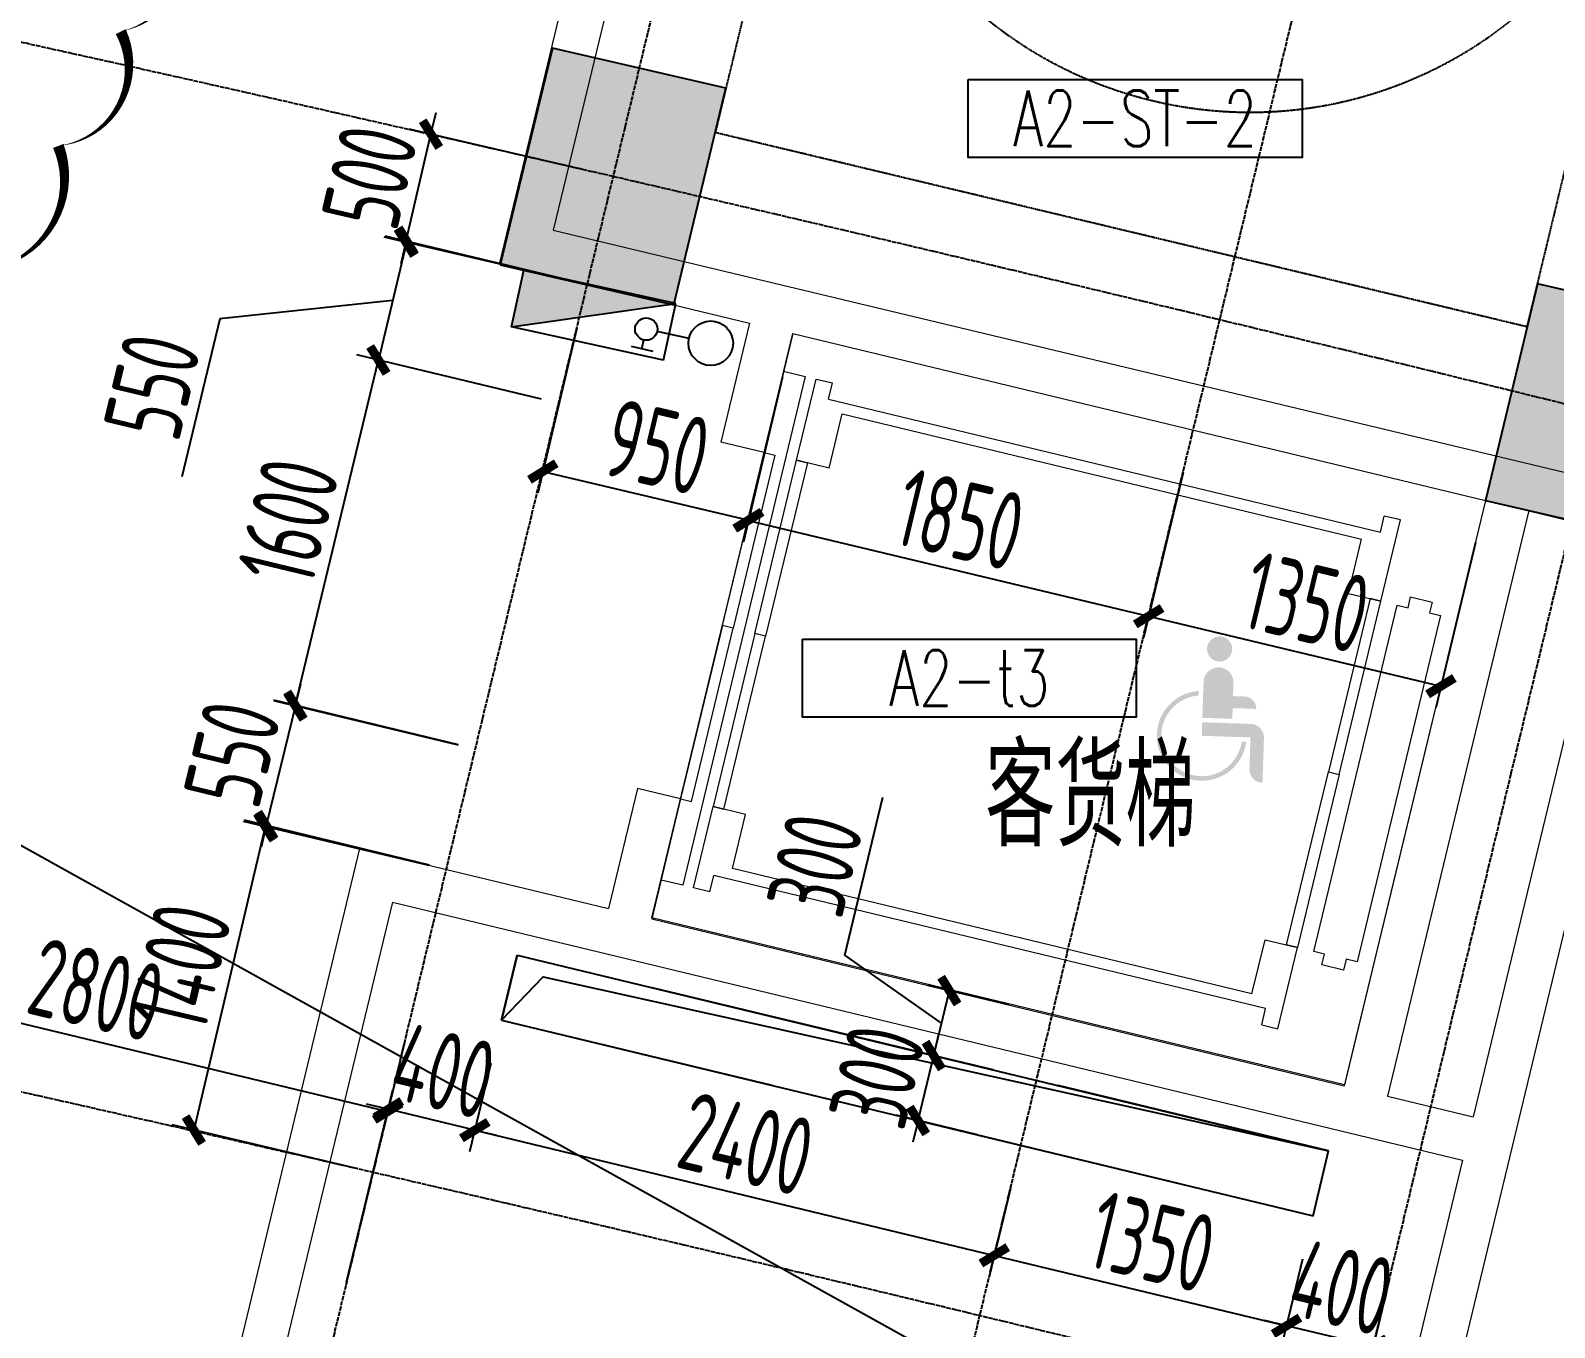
# Model space of a CAD drawing. Header units: millimetres. Extents: x 11515858 to 24947533, y -12764720 to -6305528.
# Drawn here: x 11845723 to 11852568, y -6398598 to -6392773 of the extents above; entities that cross this region are included whole.
import ezdxf
from ezdxf.enums import TextEntityAlignment as Align

# ---------------------------------------------------------------- set-up
doc = ezdxf.new("R2010")
doc.units = ezdxf.units.MM
doc.header["$LTSCALE"] = 10
for name, pattern in [('A2-RG-AXIS$0$CENTER', [2, 1.25, -0.25, 0.25, -0.25]), ('A2-RG-AXIS$0$DOTE', [2.42, 2, -0.2, 0.02, -0.2]), ('A2-RI-F3$0$HIDDEN', [0.375, 0.25, -0.125]), ('A2-RV-F3$0$HIDDEN', [0.375, 0.25, -0.125])]:
    doc.linetypes.add(name, pattern=pattern)
for name, color, linetype in [('A2-RB-F3$0$$34$A-DIMS-100', 1, 'Continuous'), ('A2-RB-F3$0$A-DIMS-100', 1, 'Continuous'), ('A2-RG-AXIS$0$A-GRID', 1, 'A2-RG-AXIS$0$CENTER'), ('A2-RI-F3$0$$1$A-SYMB-NUMB-T', 4, 'Continuous'), ('A2-RI-F3$0$$3$A-SYMB', 4, 'Continuous'), ('A2-RI-F3$0$0P-FE-FH-P', 41, 'A2-RI-F3$0$YJdef_FE-FH_LINE_F'), ('A2-RI-F3$0$0P-FE-FH-V', 141, 'Continuous'), ('A2-RI-F3$0$0P-FE-HY', 141, 'Continuous'), ('A2-RI-F3$0$A-HOLE', 2, 'Continuous'), ('A2-RI-F3$0$A-SYMB-AREA', 4, 'Continuous'), ('A2-RI-F3$0$A-SYMB-NAME', 4, 'Continuous'), ('A2-RI-F3$0$A-SYMB-VOID', 35, 'Continuous'), ('A2-RS-F3$0$A-HATH-GRAY', 8, 'Continuous'), ('A2-RS-F3$0$A-WALL-CONC', 6, 'Continuous'), ('A2-RV-F3$0$A-HATH', 9, 'Continuous'), ('A2-RV-F3$0$A-SYMB', 4, 'Continuous')]:
    doc.layers.add(name, color=color, linetype=linetype)
for name, color, linetype, lineweight in [('A2-RI-F3$0$A-WALL', 7, 'Continuous', 5), ('A2-RI-F3$0$A-Z410-G-Vhcl', 5, 'Continuous', 0), ('A2-RV-F3$0$$0$an-stairs', 3, 'Continuous', 9)]:
    doc.layers.add(name, color=color, linetype=linetype, lineweight=lineweight)
doc.styles.add('A2-RB-F3$0$$0$XD2008', font='hzs.shx', dxfattribs={"width": 0.7, "bigfont": 'hztxt.shx'})
doc.styles.add('A2-RB-F3$0$XD2008', font='hzs.shx', dxfattribs={"width": 0.7, "bigfont": 'hztxt.shx'})
doc.styles.add('A2-RI-F3$0$$1$ECADI-TXT', font='simplex.shx', dxfattribs={"bigfont": 'hztxt.shx'})
doc.styles.add('A2-RI-F3$0$ECADI', font='hzs.shx', dxfattribs={"width": 0.7, "bigfont": 'hztxt.shx'})
doc.styles.add('A2-RI-F3$0$hz1', font='hzs.shx', dxfattribs={"width": 0.75, "bigfont": 'hztxt.shx'})
doc.linetypes.add('A2-RI-F3$0$YJdef_FE-FH_LINE_F', pattern='A,4,-0.2,["F",A2-RI-F3$0$hz1,S=0.2,R=0,X=-0.1,Y=-0.1],-0.1', length=4.3)
doc.dimstyles.new('A2-RB-F3$0$$0$XD100$0', dxfattribs={"dimscale": 100, "dimtxt": 3.5, "dimasz": 1, "dimexe": 1, "dimexo": 2, "dimgap": 0.5, "dimtad": 1, "dimdec": 0, "dimdsep": 46, "dimtxsty": 'A2-RB-F3$0$$0$XD2008', "dimblk1": 'A2-RB-F3$0$$20$_ArchTick', "dimblk2": 'A2-RB-F3$0$$20$_ArchTick', "dimsah": 1, "dimcen": 2.5, "dimclrt": 4, "dimaunit": 1, "dimadec": 0, "dimazin": 0, "dimtfac": 1, "dimtdec": 0, "dimtix": 1, "dimtmove": 2, "dimatfit": 3, "dimfxl": 0, "dimtolj": 1, "dimtzin": 0, "dimarcsym": 0})
doc.dimstyles.new('A2-RB-F3$0$XD100$0', dxfattribs={"dimscale": 100, "dimtxt": 3.5, "dimasz": 1, "dimexe": 1, "dimexo": 2, "dimgap": 0.5, "dimtad": 1, "dimdec": 0, "dimdsep": 46, "dimtxsty": 'A2-RB-F3$0$XD2008', "dimblk1": 'A2-RB-F3$0$_ArchTick', "dimblk2": 'A2-RB-F3$0$_ArchTick', "dimsah": 1, "dimcen": 2.5, "dimclrt": 4, "dimaunit": 1, "dimadec": 0, "dimazin": 0, "dimtfac": 1, "dimtdec": 0, "dimtix": 1, "dimtmove": 1, "dimatfit": 3, "dimfxl": 0, "dimtolj": 1, "dimtzin": 0, "dimarcsym": 0})

# ---------------------------------------------------------------- blocks, each defined once
blk = doc.blocks.new('A2-RG-AXIS')
at = {"layer": 'A2-RG-AXIS$0$A-GRID', "linetype": 'A2-RG-AXIS$0$DOTE'}
for p, q in [((11852463.3, -6376318.4), (11846488, -6401109.5)), ((11845769.4, -6416040.8), (11855178.4, -6377003.5)), ((11847468.7, -6416458.9), (11856889.5, -6377372.8))]:
    blk.add_line(p, q, dxfattribs=at)
for radius in [308700, 304100, 300800]:
    blk.add_arc((11778730.7, -6694178.7), radius, 75.589285, 95.407644, dxfattribs=at)
blk = doc.blocks.new('A2-RV-F3$0$kt1')
at = {"layer": 'A2-RV-F3$0$$0$an-stairs', "color": 3}
for p, q in [((-3296, 1095), (-105.8, 1345.8)), ((-105.8, 1345.8), (105.8, -1345.8)), ((-441, 1143.9), (-515.8, 1138.1)), ((-509.9, 1063.3), (-515.8, 1138.1)), ((-411.6, 770.1), (-441, 1143.9)), ((-3084.3, -1596.7), (-3296, 1095)), ((-3052.1, 863.4), (-509.9, 1063.3)), ((-2973.4, 819.4), (-580.8, 1007.6)), ((-561.2, 758.3), (-580.8, 1007.6)), ((-3282.3, 920.5), (-3182.6, 928.4)), ((-3182.6, 928.4), (-2998.3, -1414.4)), ((-3132.7, 932.3), (-3058, 938.2)), ((-3103.3, 558.4), (-3132.7, 932.3)), ((-3052.1, 863.4), (-3058, 938.2)), ((-2953.8, 570.2), (-2973.4, 819.4)), ((-561.2, 758.3), (-411.6, 770.1)), ((-2953.8, 570.2), (-3103.3, 558.4)), ((-435.7, -836.7), (-286.2, -825)), ((-416.1, -1086), (-435.7, -836.7)), ((-256.8, -1198.8), (-286.2, -825)), ((-2828.4, -1024.9), (-2977.9, -1036.6)), ((-2808.8, -1274.1), (-2828.4, -1024.9)), ((-2948.5, -1410.5), (-2977.9, -1036.6)), ((-416.1, -1086), (-2808.8, -1274.1)), ((-337.5, -1129.9), (-2879.6, -1329.8)), ((-331.6, -1204.7), (-337.5, -1129.9)), ((-331.6, -1204.7), (-256.8, -1198.8)), ((105.8, -1345.8), (-3084.3, -1596.7)), ((-2873.7, -1404.6), (-2879.6, -1329.8)), ((-2998.3, -1414.4), (-3098, -1422.2)), ((-2873.7, -1404.6), (-2948.5, -1410.5))]:
    blk.add_line(p, q, dxfattribs=at)
for points in [[(-61.9, -807.3), (-58, -857.2), (-157.7, -865), (-161.6, -815.2), (-211.4, -819.1), (-336.9, 776), (-287, 779.9), (-290.9, 829.7), (-191.3, 837.6), (-187.3, 787.7), (-137.5, 791.7), (-12.1, -803.4)], [(-398.8, -31.4), (-348.9, -27.4), (-411.6, 770.1), (-461.5, 766.2)], [(-3140.3, -246.9), (-3190.2, -250.9), (-3252.9, 546.7), (-3203, 550.6)], [(-2990.8, -235.2), (-3040.6, -239.1), (-3103.3, 558.4), (-3053.5, 562.4)], [(-398.8, -31.4), (-348.9, -27.4), (-286.2, -825), (-336.1, -828.9)], [(-3140.3, -246.9), (-3190.2, -250.9), (-3127.4, -1048.4), (-3077.6, -1044.5)], [(-2990.8, -235.2), (-3040.6, -239.1), (-2977.9, -1036.6), (-2928.1, -1032.7)]]:
    blk.add_lwpolyline(points, close=True, dxfattribs=at)
blk = doc.blocks.new('A2-RV-F3')
at = {"layer": 'A2-RV-F3$0$A-HATH', "linetype": 'A2-RV-F3$0$HIDDEN'}
for p, q in [((11849377.3, -6390829), (11848798.5, -6393230.5)), ((11852445.6, -6394103), (11853024.4, -6391701.6)), ((11848798.5, -6393230.5), (11852445.6, -6394103))]:
    blk.add_line(p, q, dxfattribs=at)
at = {"layer": 'A2-RV-F3$0$A-SYMB', "linetype": 'A2-RV-F3$0$HIDDEN'}
blk.add_arc((11851199.5, -6391265), 1875, 166.54365, 346.54365, dxfattribs=at)
at = {"rotation": 341.952321880232}
blk.add_blockref('A2-RV-F3$0$kt1', (11851941.2, -6396195.8), dxfattribs=at)
blk = doc.blocks.new('A2-RB-F3$0$$20$_ArchTick')
at = {"color": 0, "linetype": 'ByBlock', "const_width": 0.4}
blk.add_lwpolyline([(-0.5, -0.5), (0.5, 0.5)], dxfattribs=at)
blk = doc.blocks.new('*D1030')
at = {"layer": 'A2-RB-F3$0$$34$A-DIMS-100', "color": 0, "lineweight": -2, "ltscale": 3, "transparency": 16777216}
for p, q in [((11844420.3, -6397738.7), (11844628.5, -6396874.8)), ((11844605.1, -6396972.1), (11847327.1, -6397628.1)), ((11847142.3, -6398394.8), (11847350.5, -6397530.9))]:
    blk.add_line(p, q, dxfattribs=at)
at = {"layer": 'Defpoints', "color": 0, "ltscale": 3, "transparency": 16777216}
for p in [(11847327.1, -6397628.1), (11844373.4, -6397933.1), (11847095.5, -6398589.2)]:
    blk.add_point(p, dxfattribs=at)
at = {"layer": 'A2-RB-F3$0$$34$A-DIMS-100', "color": 0, "lineweight": -2, "ltscale": 3, "transparency": 16777216, "xscale": 100, "yscale": 100, "zscale": 100}
for p, rotation in [((11844605.1, -6396972.1), 166.448663403082), ((11847327.1, -6397628.1), 346.448663403082)]:
    blk.add_blockref('A2-RB-F3$0$$20$_ArchTick', p, dxfattribs=dict(at, rotation=rotation))
at = {"layer": 'A2-RB-F3$0$$34$A-DIMS-100', "color": 4, "ltscale": 3, "transparency": 16777216, "insert": (11846018.8, -6397081.4), "char_height": 350, "attachment_point": 5, "rotation": 346.44866, "style": 'A2-RB-F3$0$$0$XD2008'}
blk.add_mtext('\\A1;2800', dxfattribs=at)
blk = doc.blocks.new('A2-RB-F3$0$_ArchTick')
at = {"color": 0, "linetype": 'ByBlock', "const_width": 0.4}
blk.add_lwpolyline([(-0.5, -0.5), (0.5, 0.5)], dxfattribs=at)
blk = doc.blocks.new('*D973')
at = {"layer": 'A2-RB-F3$0$A-DIMS-100', "color": 0, "lineweight": -2, "transparency": 16777216}
for p, q in [((11847401.9, -6397317.7), (11847306.2, -6397714.8)), ((11847790.8, -6397411.5), (11847695.1, -6397808.5)), ((11847329.7, -6397617.5), (11847232.4, -6397594.1)), ((11847718.5, -6397711.3), (11847329.7, -6397617.5)), ((11847718.5, -6397711.3), (11847815.7, -6397734.7))]:
    blk.add_line(p, q, dxfattribs=at)
at = {"layer": 'Defpoints', "color": 0, "transparency": 16777216}
for p in [(11847448.8, -6397123.3), (11847837.6, -6397217), (11847329.7, -6397617.5)]:
    blk.add_point(p, dxfattribs=at)
at = {"layer": 'A2-RB-F3$0$A-DIMS-100', "color": 0, "lineweight": -2, "transparency": 16777216, "xscale": 100, "yscale": 100, "zscale": 100}
for p, rotation in [((11847329.7, -6397617.5), 346.4486596404055), ((11847718.5, -6397711.3), 166.4486596404056)]:
    blk.add_blockref('A2-RB-F3$0$_ArchTick', p, dxfattribs=dict(at, rotation=rotation))
at = {"layer": 'A2-RB-F3$0$A-DIMS-100', "color": 4, "transparency": 16777216, "insert": (11847576.8, -6397445.7), "char_height": 350, "attachment_point": 5, "rotation": 346.44866, "style": 'A2-RB-F3$0$XD2008'}
blk.add_mtext('\\A1;400', dxfattribs=at)
blk = doc.blocks.new('*D974')
at = {"layer": 'A2-RB-F3$0$A-DIMS-100', "color": 0, "lineweight": -2, "transparency": 16777216}
for p, q in [((11847790.8, -6397411.5), (11847695.1, -6397808.5)), ((11847718.5, -6397711.3), (11850051.7, -6398273.6)), ((11850124, -6397973.8), (11850028.3, -6398370.8))]:
    blk.add_line(p, q, dxfattribs=at)
at = {"layer": 'Defpoints', "color": 0, "transparency": 16777216}
for p in [(11847837.6, -6397217), (11850170.8, -6397779.4), (11850051.7, -6398273.6)]:
    blk.add_point(p, dxfattribs=at)
at = {"layer": 'A2-RB-F3$0$A-DIMS-100', "color": 0, "lineweight": -2, "transparency": 16777216, "xscale": 100, "yscale": 100, "zscale": 100}
for p, rotation in [((11847718.5, -6397711.3), 166.4486538849018), ((11850051.7, -6398273.6), 346.4486538849018)]:
    blk.add_blockref('A2-RB-F3$0$_ArchTick', p, dxfattribs=dict(at, rotation=rotation))
at = {"layer": 'A2-RB-F3$0$A-DIMS-100', "color": 4, "transparency": 16777216, "insert": (11848937.8, -6397773.7), "char_height": 350, "attachment_point": 5, "rotation": 346.44865, "style": 'A2-RB-F3$0$XD2008'}
blk.add_mtext('\\A1;2400', dxfattribs=at)
blk = doc.blocks.new('*D975')
at = {"layer": 'A2-RB-F3$0$A-DIMS-100', "color": 0, "lineweight": -2, "transparency": 16777216}
for p, q in [((11850124, -6397973.8), (11850028.3, -6398370.8)), ((11850051.7, -6398273.6), (11851364.1, -6398590)), ((11851436.4, -6398290.2), (11851340.7, -6398687.2))]:
    blk.add_line(p, q, dxfattribs=at)
at = {"layer": 'Defpoints', "color": 0, "transparency": 16777216}
for p in [(11850170.8, -6397779.4), (11851483.2, -6398095.7), (11851364.1, -6398590)]:
    blk.add_point(p, dxfattribs=at)
at = {"layer": 'A2-RB-F3$0$A-DIMS-100', "color": 0, "lineweight": -2, "transparency": 16777216, "xscale": 100, "yscale": 100, "zscale": 100}
for p, rotation in [((11850051.7, -6398273.6), 166.4486538847832), ((11851364.1, -6398590), 346.4486538847832)]:
    blk.add_blockref('A2-RB-F3$0$_ArchTick', p, dxfattribs=dict(at, rotation=rotation))
at = {"layer": 'A2-RB-F3$0$A-DIMS-100', "color": 4, "transparency": 16777216, "insert": (11850760.6, -6398213.1), "char_height": 350, "attachment_point": 5, "rotation": 346.44865, "style": 'A2-RB-F3$0$XD2008'}
blk.add_mtext('\\A1;1350', dxfattribs=at)
blk = doc.blocks.new('*D976')
at = {"layer": 'A2-RB-F3$0$A-DIMS-100', "color": 0, "lineweight": -2, "transparency": 16777216}
for p, q in [((11851436.4, -6398290.2), (11851340.7, -6398687.2)), ((11851825.2, -6398383.9), (11851729.6, -6398780.9)), ((11851364.1, -6398590), (11851266.9, -6398566.5)), ((11851753, -6398683.7), (11851364.1, -6398590)), ((11851753, -6398683.7), (11851850.2, -6398707.1))]:
    blk.add_line(p, q, dxfattribs=at)
at = {"layer": 'Defpoints', "color": 0, "transparency": 16777216}
for p in [(11851483.2, -6398095.7), (11851872.1, -6398189.5), (11851364.1, -6398590)]:
    blk.add_point(p, dxfattribs=at)
at = {"layer": 'A2-RB-F3$0$A-DIMS-100', "color": 0, "lineweight": -2, "transparency": 16777216, "xscale": 100, "yscale": 100, "zscale": 100}
for p, rotation in [((11851364.1, -6398590), 346.4486941735833), ((11851753, -6398683.7), 166.4486941735833)]:
    blk.add_blockref('A2-RB-F3$0$_ArchTick', p, dxfattribs=dict(at, rotation=rotation))
at = {"layer": 'A2-RB-F3$0$A-DIMS-100', "color": 4, "transparency": 16777216, "insert": (11851611.3, -6398418.1), "char_height": 350, "attachment_point": 5, "rotation": 346.44869, "style": 'A2-RB-F3$0$XD2008'}
blk.add_mtext('\\A1;400', dxfattribs=at)
blk = doc.blocks.new('*D621')
at = {"layer": 'A2-RB-F3$0$A-DIMS-100', "color": 0, "lineweight": -2, "transparency": 16777216}
for p, q in [((11848176.1, -6394109.8), (11848000.9, -6394851.3)), ((11849100.6, -6394328.2), (11848925.5, -6395069.7)), ((11848023.9, -6394754), (11848948.5, -6394972.4))]:
    blk.add_line(p, q, dxfattribs=at)
at = {"layer": 'Defpoints', "color": 0, "transparency": 16777216}
for p in [(11848222, -6393915.2), (11849146.6, -6394133.6), (11848948.5, -6394972.4)]:
    blk.add_point(p, dxfattribs=at)
at = {"layer": 'A2-RB-F3$0$A-DIMS-100', "color": 0, "lineweight": -2, "transparency": 16777216, "xscale": 100, "yscale": 100, "zscale": 100}
for p, rotation in [((11848023.9, -6394754), 166.7097256110643), ((11848948.5, -6394972.4), 346.7097256110643)]:
    blk.add_blockref('A2-RB-F3$0$_ArchTick', p, dxfattribs=dict(at, rotation=rotation))
at = {"layer": 'A2-RB-F3$0$A-DIMS-100', "color": 4, "transparency": 16777216, "insert": (11848537.9, -6394644.2), "char_height": 350, "attachment_point": 5, "rotation": 346.70973, "style": 'A2-RB-F3$0$XD2008'}
blk.add_mtext('\\A1;950', dxfattribs=at)
blk = doc.blocks.new('*D622')
at = {"layer": 'A2-RB-F3$0$A-DIMS-100', "color": 0, "lineweight": -2, "transparency": 16777216}
for p, q in [((11849100.1, -6394328.1), (11848922.5, -6395070.4)), ((11850899.3, -6394758.5), (11850721.7, -6395500.8)), ((11848945.7, -6394973.2), (11850745, -6395403.6))]:
    blk.add_line(p, q, dxfattribs=at)
at = {"layer": 'Defpoints', "color": 0, "transparency": 16777216}
for p in [(11849146.6, -6394133.6), (11850945.8, -6394564), (11850745, -6395403.6)]:
    blk.add_point(p, dxfattribs=at)
at = {"layer": 'A2-RB-F3$0$A-DIMS-100', "color": 0, "lineweight": -2, "transparency": 16777216, "xscale": 100, "yscale": 100, "zscale": 100}
for p, rotation in [((11848945.7, -6394973.2), 166.5461067399386), ((11850745, -6395403.6), 346.5461067399385)]:
    blk.add_blockref('A2-RB-F3$0$_ArchTick', p, dxfattribs=dict(at, rotation=rotation))
at = {"layer": 'A2-RB-F3$0$A-DIMS-100', "color": 4, "transparency": 16777216, "insert": (11849897.7, -6394969.5), "char_height": 350, "attachment_point": 5, "rotation": 346.54611, "style": 'A2-RB-F3$0$XD2008'}
blk.add_mtext('\\A1;1850', dxfattribs=at)
blk = doc.blocks.new('*D623')
at = {"layer": 'A2-RB-F3$0$A-DIMS-100', "color": 0, "lineweight": -2, "transparency": 16777216}
for p, q in [((11850899.3, -6394758.5), (11850721.7, -6395500.8)), ((11852212.3, -6395072.6), (11852034.7, -6395814.9)), ((11850745, -6395403.6), (11852057.9, -6395717.7))]:
    blk.add_line(p, q, dxfattribs=at)
at = {"layer": 'Defpoints', "color": 0, "transparency": 16777216}
for p in [(11850945.8, -6394564), (11852258.8, -6394878.1), (11852057.9, -6395717.7)]:
    blk.add_point(p, dxfattribs=at)
at = {"layer": 'A2-RB-F3$0$A-DIMS-100', "color": 0, "lineweight": -2, "transparency": 16777216, "xscale": 100, "yscale": 100, "zscale": 100}
for p, rotation in [((11850745, -6395403.6), 166.546106739915), ((11852057.9, -6395717.7), 346.546106739915)]:
    blk.add_blockref('A2-RB-F3$0$_ArchTick', p, dxfattribs=dict(at, rotation=rotation))
at = {"layer": 'A2-RB-F3$0$A-DIMS-100', "color": 4, "transparency": 16777216, "insert": (11851453.8, -6395341.8), "char_height": 350, "attachment_point": 5, "rotation": 346.54611, "style": 'A2-RB-F3$0$XD2008'}
blk.add_mtext('\\A1;1350', dxfattribs=at)
blk = doc.blocks.new('*D630')
at = {"layer": 'A2-RB-F3$0$A-DIMS-100', "color": 0, "lineweight": -2, "transparency": 16777216}
for p, q in [((11847521.5, -6393239), (11847544.1, -6393141.6)), ((11847408.9, -6393724), (11847521.5, -6393239)), ((11848221.5, -6393401.6), (11847424.1, -6393216.4)), ((11848108.8, -6393886.6), (11847311.4, -6393701.3)), ((11847408.9, -6393724), (11847386.2, -6393821.4))]:
    blk.add_line(p, q, dxfattribs=at)
at = {"layer": 'Defpoints', "color": 0, "transparency": 16777216}
for p in [(11847521.5, -6393239), (11848416.3, -6393446.9), (11848303.6, -6393931.8)]:
    blk.add_point(p, dxfattribs=at)
at = {"layer": 'A2-RB-F3$0$A-DIMS-100', "color": 0, "lineweight": -2, "transparency": 16777216, "xscale": 100, "yscale": 100, "zscale": 100}
for p, rotation in [((11847521.5, -6393239), 256.922721768014), ((11847408.9, -6393724), 76.922721768014)]:
    blk.add_blockref('A2-RB-F3$0$_ArchTick', p, dxfattribs=dict(at, rotation=rotation))
at = {"layer": 'A2-RB-F3$0$A-DIMS-100', "color": 4, "transparency": 16777216, "insert": (11847246, -6393430.6), "char_height": 350, "attachment_point": 5, "rotation": 76.92272, "style": 'A2-RB-F3$0$XD2008'}
blk.add_mtext('\\A1;500', dxfattribs=at)
blk = doc.blocks.new('*D631')
at = {"layer": 'A2-RB-F3$0$A-DIMS-100', "color": 0, "lineweight": -2, "transparency": 16777216}
for p, q in [((11847412.8, -6393720), (11847285.2, -6394253.3)), ((11848108.8, -6393886.6), (11847315.6, -6393696.7)), ((11847349, -6393986.6), (11846572.7, -6394068.3)), ((11846572.7, -6394068.3), (11846402.8, -6394778.2)), ((11847981.2, -6394419.9), (11847187.9, -6394230))]:
    blk.add_line(p, q, dxfattribs=at)
at = {"layer": 'Defpoints', "color": 0, "transparency": 16777216}
for p in [(11848303.3, -6393933.1), (11847285.2, -6394253.3), (11848175.7, -6394466.4)]:
    blk.add_point(p, dxfattribs=at)
at = {"layer": 'A2-RB-F3$0$A-DIMS-100', "color": 0, "lineweight": -2, "transparency": 16777216, "xscale": 100, "yscale": 100, "zscale": 100}
for p, rotation in [((11847412.8, -6393720), 76.54136474564864), ((11847285.2, -6394253.3), 256.5413647456487)]:
    blk.add_blockref('A2-RB-F3$0$_ArchTick', p, dxfattribs=dict(at, rotation=rotation))
at = {"layer": 'A2-RB-F3$0$A-DIMS-100', "color": 4, "transparency": 16777216, "insert": (11846268.9, -6394370.9), "char_height": 350, "attachment_point": 5, "rotation": 76.54136, "style": 'A2-RB-F3$0$XD2008'}
blk.add_mtext('\\A1;550', dxfattribs=at)
blk = doc.blocks.new('*D632')
at = {"layer": 'A2-RB-F3$0$A-DIMS-100', "color": 0, "lineweight": -2, "transparency": 16777216}
for p, q in [((11847514, -6396522.8), (11846680, -6396326.2)), ((11846777.3, -6396349.1), (11846456.3, -6397710.9)), ((11847193, -6397884.6), (11846359, -6397688))]:
    blk.add_line(p, q, dxfattribs=at)
at = {"layer": 'Defpoints', "color": 0, "transparency": 16777216}
for p in [(11847708.7, -6396568.7), (11846456.3, -6397710.9), (11847387.7, -6397930.5)]:
    blk.add_point(p, dxfattribs=at)
at = {"layer": 'A2-RB-F3$0$A-DIMS-100', "color": 0, "lineweight": -2, "transparency": 16777216, "xscale": 100, "yscale": 100, "zscale": 100}
for p, rotation in [((11846777.3, -6396349.1), 76.73599419999337), ((11846456.3, -6397710.9), 256.7359941999933)]:
    blk.add_blockref('A2-RB-F3$0$_ArchTick', p, dxfattribs=dict(at, rotation=rotation))
at = {"layer": 'A2-RB-F3$0$A-DIMS-100', "color": 4, "transparency": 16777216, "insert": (11846397.8, -6396978.4), "char_height": 350, "attachment_point": 5, "rotation": 76.73599, "style": 'A2-RB-F3$0$XD2008'}
blk.add_mtext('\\A1;1400', dxfattribs=at)
blk = doc.blocks.new('*D633')
at = {"layer": 'A2-RB-F3$0$A-DIMS-100', "color": 0, "lineweight": -2, "transparency": 16777216}
for p, q in [((11846912.7, -6395804.1), (11846936.3, -6395706.9)), ((11847645.3, -6395981.9), (11846815.5, -6395780.5)), ((11846912.7, -6395804.1), (11846781.7, -6396343.7)), ((11847514.3, -6396521.5), (11846684.5, -6396320.1)), ((11846781.7, -6396343.7), (11846758.1, -6396440.8))]:
    blk.add_line(p, q, dxfattribs=at)
at = {"layer": 'Defpoints', "color": 0, "transparency": 16777216}
for p in [(11847839.7, -6396029.1), (11846781.7, -6396343.7), (11847708.7, -6396568.7)]:
    blk.add_point(p, dxfattribs=at)
at = {"layer": 'A2-RB-F3$0$A-DIMS-100', "color": 0, "lineweight": -2, "transparency": 16777216, "xscale": 100, "yscale": 100, "zscale": 100}
for p, rotation in [((11846912.7, -6395804.1), 256.3555000022105), ((11846781.7, -6396343.7), 76.35550000221056)]:
    blk.add_blockref('A2-RB-F3$0$_ArchTick', p, dxfattribs=dict(at, rotation=rotation))
at = {"layer": 'A2-RB-F3$0$A-DIMS-100', "color": 4, "transparency": 16777216, "insert": (11846628.6, -6396020.8), "char_height": 350, "attachment_point": 5, "rotation": 76.3555, "style": 'A2-RB-F3$0$XD2008'}
blk.add_mtext('\\A1;550', dxfattribs=at)
blk = doc.blocks.new('*D634')
at = {"layer": 'A2-RB-F3$0$A-DIMS-100', "color": 0, "lineweight": -2, "transparency": 16777216}
for p, q in [((11846912.2, -6395806.4), (11847285.4, -6394252.6)), ((11848018.4, -6394428.6), (11847188.1, -6394229.2)), ((11847645.2, -6395982.4), (11846815, -6395783))]:
    blk.add_line(p, q, dxfattribs=at)
at = {"layer": 'Defpoints', "color": 0, "transparency": 16777216}
for p in [(11847285.4, -6394252.6), (11848212.8, -6394475.3), (11847839.7, -6396029.1)]:
    blk.add_point(p, dxfattribs=at)
at = {"layer": 'A2-RB-F3$0$A-DIMS-100', "color": 0, "lineweight": -2, "transparency": 16777216, "xscale": 100, "yscale": 100, "zscale": 100}
for p, rotation in [((11847285.4, -6394252.6), 76.49614917004527), ((11846912.2, -6395806.4), 256.4961491700453)]:
    blk.add_blockref('A2-RB-F3$0$_ArchTick', p, dxfattribs=dict(at, rotation=rotation))
at = {"layer": 'A2-RB-F3$0$A-DIMS-100', "color": 4, "transparency": 16777216, "insert": (11846880, -6394976.9), "char_height": 350, "attachment_point": 5, "rotation": 76.49615, "style": 'A2-RB-F3$0$XD2008'}
blk.add_mtext('\\A1;1600', dxfattribs=at)
blk = doc.blocks.new('*D636')
at = {"layer": 'A2-RB-F3$0$A-DIMS-100', "color": 0, "lineweight": -2, "transparency": 16777216}
for p, q in [((11849779.5, -6397376.5), (11849803, -6397279.3)), ((11850046.7, -6397440.9), (11849682.3, -6397353.1)), ((11849709.2, -6397668.1), (11849779.5, -6397376.5)), ((11849976.4, -6397732.5), (11849612, -6397644.7)), ((11849709.2, -6397668.1), (11849685.8, -6397765.4))]:
    blk.add_line(p, q, dxfattribs=at)
at = {"layer": 'Defpoints', "color": 0, "transparency": 16777216}
for p in [(11849779.5, -6397376.5), (11850241.1, -6397487.7), (11850170.8, -6397779.4)]:
    blk.add_point(p, dxfattribs=at)
at = {"layer": 'A2-RB-F3$0$A-DIMS-100', "color": 0, "lineweight": -2, "transparency": 16777216, "xscale": 100, "yscale": 100, "zscale": 100}
for p, rotation in [((11849779.5, -6397376.5), 256.4486365041279), ((11849709.2, -6397668.1), 76.44863650412783)]:
    blk.add_blockref('A2-RB-F3$0$_ArchTick', p, dxfattribs=dict(at, rotation=rotation))
at = {"layer": 'A2-RB-F3$0$A-DIMS-100', "color": 4, "transparency": 16777216, "insert": (11849525.7, -6397469.6), "char_height": 350, "attachment_point": 5, "rotation": 76.44864, "style": 'A2-RB-F3$0$XD2008'}
blk.add_mtext('\\A1;300', dxfattribs=at)
blk = doc.blocks.new('*D637')
at = {"layer": 'A2-RB-F3$0$A-DIMS-100', "color": 0, "lineweight": -2, "transparency": 16777216}
for p, q in [((11849379.8, -6396926.1), (11849550.8, -6396216.4)), ((11849814.7, -6397230.7), (11849379.8, -6396926.1)), ((11850117, -6397149.2), (11849752.6, -6397061.4)), ((11849779.5, -6397376.5), (11849849.8, -6397084.8)), ((11850046.7, -6397440.9), (11849682.3, -6397353.1))]:
    blk.add_line(p, q, dxfattribs=at)
at = {"layer": 'Defpoints', "color": 0, "transparency": 16777216}
for p in [(11849849.8, -6397084.8), (11850311.4, -6397196.1), (11850241.1, -6397487.7)]:
    blk.add_point(p, dxfattribs=at)
at = {"layer": 'A2-RB-F3$0$A-DIMS-100', "color": 0, "lineweight": -2, "transparency": 16777216, "xscale": 100, "yscale": 100, "zscale": 100}
for p, rotation in [((11849849.8, -6397084.8), 76.44863650412785), ((11849779.5, -6397376.5), 256.4486365041279)]:
    blk.add_blockref('A2-RB-F3$0$_ArchTick', p, dxfattribs=dict(at, rotation=rotation))
at = {"layer": 'A2-RB-F3$0$A-DIMS-100', "color": 4, "transparency": 16777216, "insert": (11849246.6, -6396518.5), "char_height": 350, "attachment_point": 5, "rotation": 76.44864, "style": 'A2-RB-F3$0$XD2008'}
blk.add_mtext('\\A1;300', dxfattribs=at)
blk = doc.blocks.new('A2-RI-F3$0$5erhfh')
at = {"layer": 'A2-RI-F3$0$A-SYMB-AREA', "style": 'A2-RI-F3$0$ECADI', "width": 0.7}
blk.add_attdef('340M2', text='', height=2.5, dxfattribs=at).set_placement((0, 1.25), align=Align.MIDDLE_LEFT)
at = {"layer": 'A2-RI-F3$0$A-SYMB-NAME', "style": 'A2-RI-F3$0$ECADI', "width": 0.7}
blk.add_attdef('CHINESENAME', (-12.292, 3.087), '', height=4.5, dxfattribs=at)
blk = doc.blocks.new('A2-RI-F3$0$$1$ECADI-TAG-CODE')
at = {"layer": 'A2-RI-F3$0$$1$A-SYMB-NUMB-T', "color": 1}
blk.add_lwpolyline([(0, 3.5), (15, 3.5), (15, 0), (0, 0)], close=True, dxfattribs=at)
at = {"layer": 'A2-RI-F3$0$$1$A-SYMB-NUMB-T', "style": 'A2-RI-F3$0$$1$ECADI-TXT', "width": 0.7}
blk.add_attdef('CODE', text='', height=2.5, dxfattribs=at).set_placement((7.5, 1.75), align=Align.MIDDLE_CENTER)
blk = doc.blocks.new('A2-RI-F3$0$A$C6F954C98')
at = {"extrusion": (0, 0, -1)}
blk.add_hatch(color=256, dxfattribs=at).paths.add_polyline_path([(-260, 700), (0, 0), (0, 700)])
for p, q in [((260, 700), (0, 700)), ((0, 0), (0, 700)), ((260, 700), (0, 0)), ((260, 0), (260, 700)), ((230.7, 155.9, 0), (230.7, 55.9, 0)), ((230.7, 105.9, 0), (190.7, 105.9, 0)), ((260, 0), (0, 0))]:
    blk.add_line(p, q, dxfattribs=at)
blk.add_circle((-140.7, 105.9, 0), 50, dxfattribs=at)
blk = doc.blocks.new('*U1355')
at = {"layer": 'A2-RI-F3$0$A-Z410-G-Vhcl', "extrusion": (0, 0, -1)}
h = blk.add_hatch(color=2, dxfattribs=at)
edge = h.paths.add_edge_path()
edge.add_arc((-0.00413, 0.03896), 0.0082, 0, 360)
for points in [[(-0.01388, -0.00619), (0.00563, -0.00619), (0.00563, 0.01724, 1), (-0.01388, 0.01724), (-0.01388, 0.00859), (-0.02142, 0.00859, 0.414214), (-0.02925, 0.00075), (-0.01388, 0.00075)], [(0.00855, 0.00825, -2.078418), (-0.02051, -0.02082), (-0.02349, -0.02082, 2.108884), (0.00855, 0.01122)], [(-0.02611, -0.01789), (0.00563, -0.01789), (0.00563, -0.00911), (-0.02611, -0.00911, 0.414214), (-0.03489, -0.01789), (-0.03489, -0.04716, 0.414214), (-0.02611, -0.03838)]]:
    blk.add_hatch(color=2, dxfattribs=at).paths.add_polyline_path(points)
blk = doc.blocks.new('A2-RI-F3')
at = {"layer": 'A2-RI-F3$0$0P-FE-FH-P'}
blk.add_line((11848680.5, -6394156.5, 0), (11848537.2, -6394125, 0), dxfattribs=at)
at = {"layer": 'A2-RI-F3$0$0P-FE-FH-V'}
blk.add_circle((11848778.2, -6394177.9, 0), 100, dxfattribs=at)
at = {"layer": 'A2-RI-F3$0$A-HOLE'}
for p, q in [((11847837.6, -6397217), (11847907.9, -6396925.4)), ((11847907.9, -6396925.4), (11851553.5, -6397804.1)), ((11847837.6, -6397217), (11851483.2, -6398095.7)), ((11851483.2, -6398095.7), (11851553.5, -6397804.1))]:
    blk.add_line(p, q, dxfattribs=at)
at = {"layer": 'A2-RI-F3$0$A-HOLE', "linetype": 'A2-RI-F3$0$HIDDEN', "ltscale": 500}
blk.add_lwpolyline([(11847907.9, -6396925.4), (11847837.7, -6397217), (11851483.3, -6398095.7), (11851553.5, -6397804.1), (11847907.9, -6396925.4)], dxfattribs=at)
at = {"layer": 'A2-RI-F3$0$A-SYMB-VOID', "ltscale": 500}
blk.add_lwpolyline([(11847837.6, -6397217), (11848025.1, -6397022.6), (11851553.5, -6397804.1)], dxfattribs=at)
at = {"layer": 'A2-RI-F3$0$A-WALL'}
for p, q in [((11849376.7, -6387408.3), (11847829, -6393816.3)), ((11849569.7, -6387452.8), (11848071, -6393670.6)), ((11854521.1, -6388889.5), (11851191.9, -6402702.1)), ((11848071, -6393670.6), (11852883.9, -6394822)), ((11847829, -6393816.3), (11848952.1, -6394087)), ((11848952.1, -6394087), (11848823.3, -6394621.4)), ((11849146.6, -6394133.6), (11849017.7, -6394668.3)), ((11849146.6, -6394133.6), (11852257.5, -6394883.4)), ((11849017.7, -6394668.3), (11848823.3, -6394621.4)), ((11852257.5, -6394883.4), (11851623.8, -6397512.4)), ((11852452.3, -6394928.9), (11851818.3, -6397559.3)), ((11852451.9, -6394930.2), (11852835.5, -6395022.7)), ((11852835.5, -6395022.7), (11852201.9, -6397651.7)), ((11848448.4, -6396176.9), (11848318.5, -6396715.8)), ((11848642.8, -6396223.7), (11848448.4, -6396176.9)), ((11848642.8, -6396223.7), (11848512.9, -6396762.6)), ((11847200.5, -6396446.3), (11846496.1, -6399368.8)), ((11847200.5, -6396446.3), (11848318.5, -6396715.8)), ((11847348.1, -6396687.6), (11846690.5, -6399415.7)), ((11847348.1, -6396687.6), (11852155, -6397846.2)), ((11848512.9, -6396762.6), (11851623.8, -6397512.4)), ((11851818.3, -6397559.3), (11852201.9, -6397651.7)), ((11852155, -6397846.2), (11851556.1, -6400330.8))]:
    blk.add_line(p, q, dxfattribs=at)
at = {"layer": 'Defpoints', "color": 3}
blk.add_line((11872937.2, -6411574.2), (11844726.6, -6395905.1), dxfattribs=at)
blk.add_lwpolyline([(11845473.9, -6393851.8, 0, 50, 0.520567), (11845847.6, -6393291.8, 0, 50, 0.520567), (11845847.6, -6393291.8, 0, 50, 0.520567), (11846127.9, -6392778.5, 0, 50, 0.520567), (11846127.9, -6392778.5, 0, 50, 0.520567), (11846361.4, -6392218.5, 0, 50, 0.520567), (11846361.4, -6392218.5, 0, 50, 0.520567), (11846454.8, -6391518.5, 0, 50, 0.520567), (11846454.8, -6391518.5, 0, 50, 0.520567), (11846501.5, -6390911.9, 0, 50, 0.520567), (11846501.5, -6390911.9, 0, 50, 0.520567), (11846501.5, -6390351.9, 0, 50, 0.520567), (11846501.5, -6390351.9, 0, 50, 0.520567), (11846501.5, -6389838.5, 0, 50, 0.520567), (11846501.5, -6389838.5, 0, 50, 0.520567), (11846408.1, -6389325.2, 0, 50, 0.520567), (11846408.1, -6389325.2, 0, 50, 0.520567), (11846221.3, -6388811.9, 0, 50, 0.520567), (11846221.3, -6388811.9, 0, 50, 0.520567), (11846034.4, -6388251.9, 0, 50, 0.520567), (11846034.4, -6388251.9, 0, 50, 0.520567), (11845894.3, -6387738.6, 0, 50, 0.520567), (11845894.3, -6387738.6, 0, 50, 0.520567), (11845614.1, -6387225.2, 0, 50, 0.520567)], format="xyseb", dxfattribs=at)
at = {"linetype": 'A2-RI-F3$0$HIDDEN', "ltscale": 3}
blk.add_blockref('A2-RG-AXIS', (0, 0), dxfattribs=at)
ref = blk.add_blockref('A2-RI-F3$0$5erhfh', (11851240, -6396746.8), dxfattribs=dict(xscale=100, yscale=100, zscale=100))
ref.add_attrib('CHINESENAME', '客货梯', (11850010.8, -6396438.1), dxfattribs={"layer": 'A2-RI-F3$0$A-SYMB-NAME', "height": 450, "style": 'A2-RI-F3$0$ECADI', "width": 0.7})
at = {"layer": 'A2-RI-F3$0$$3$A-SYMB', "xscale": 100.0000000093132, "yscale": 100.0000000093132, "zscale": 100.0000000093132}
for p, values in [((11849933.8, -6393343.5), {'CODE': 'A2-ST-2'}), ((11849189.5, -6395856.6), {'CODE': 'A2-t3'})]:
    blk.add_blockref('A2-RI-F3$0$$1$ECADI-TAG-CODE', p, dxfattribs=at).add_auto_attribs(values)
at = {"layer": 'A2-RI-F3$0$0P-FE-HY', "xscale": -1, "rotation": 77.63940565485818}
blk.add_blockref('A2-RI-F3$0$A$C6F954C98', (11848621.9, -6393999.6), dxfattribs=at)
at = {"layer": 'A2-RI-F3$0$A-Z410-G-Vhcl', "color": 2, "extrusion": (0, 0, -1), "xscale": -6898.552177697356, "yscale": 6898.552177846431, "zscale": 6898.552177799478, "rotation": 1.897858008514035}
blk.add_blockref('*U1355', (-11851026.4, -6395818.5), dxfattribs=at)
blk = doc.blocks.new('A2-RS-F3')
at = {"layer": 'A2-RS-F3$0$A-HATH-GRAY', "ltscale": 3}
h = blk.add_hatch(color=256, dxfattribs=at)
h.paths.add_polyline_path([(11780370.9, -6378132.8), (11781370.9, -6378139.6), (11781379.7, -6376839.6), (11780379.7, -6376832.8)])
h.paths.add_polyline_path([(11771295.3, -6378216.2), (11772295, -6378194.3), (11772266.5, -6376894.6), (11771266.7, -6376916.1)])
h.paths.add_polyline_path([(11789445.2, -6378310.2), (11790444.5, -6378345.7), (11790490.7, -6377046.5), (11789491.3, -6377010.6)])
h.paths.add_polyline_path([(11794061, -6377995.6), (11794659.8, -6378034.1), (11794711.1, -6377235.6), (11794112.3, -6377197.1)])
h.paths.add_polyline_path([(11762225.8, -6378560), (11763224.5, -6378509.3), (11763158.6, -6377210.6), (11762159.9, -6377261.3)])
h.paths.add_polyline_path([(11756037.9, -6378647), (11756835.4, -6378583.6), (11756756.1, -6377586.7), (11755958.6, -6377650.1)])
h.paths.add_polyline_path([(11801644.4, -6378461.8), (11802243.1, -6378500.3), (11802294.5, -6377701.9), (11801695.7, -6377663.4)])
h.paths.add_polyline_path([(11751541.3, -6379498.7), (11752338.8, -6379435.3), (11752219.8, -6377940), (11751422.4, -6378003.4)])
h.paths.add_polyline_path([(11807663.9, -6379405.7), (11808460.5, -6379479.9), (11808571.8, -6378285.1), (11807775.3, -6378210.6)])
h.paths.add_polyline_path([(11816584.8, -6380403.2), (11817577.3, -6380525.1), (11817735.8, -6379234.7), (11816743.2, -6379112.9)])
h.paths.add_polyline_path([(11825579.4, -6381618.6), (11826568.2, -6381768.4), (11826762.9, -6380483.1), (11825774.2, -6380333.3)])
h.paths.add_polyline_path([(11793833.2, -6381538.6), (11794432, -6381577.1), (11794483.3, -6380778.7), (11793884.5, -6380740.2)])
h.paths.add_polyline_path([(11801416.6, -6382004.6), (11802015.3, -6382043.1), (11802066.7, -6381244.7), (11801467.9, -6381206.2)])
h.paths.add_polyline_path([(11834536.4, -6383084.9), (11835520.4, -6383263), (11835752, -6381983.8), (11834767.9, -6381805.7)])
h.paths.add_polyline_path([(11843441.7, -6384836.8), (11844420.2, -6385043.1), (11844688.3, -6383771), (11843709.9, -6383564.7)])
h.paths.add_polyline_path([(11849706.8, -6386047.7), (11850486.4, -6386227.4), (11850720.8, -6385255.2), (11849941.2, -6385075.5)])
h.paths.add_polyline_path([(11756683.4, -6386771.7), (11757480.7, -6386706.4), (11757402.3, -6385711.3), (11756604.9, -6385774.7)])
h.paths.add_polyline_path([(11752167.8, -6387373.9), (11752965.3, -6387310.5), (11752846.3, -6385815.2), (11752048.8, -6385878.6)])
h.paths.add_polyline_path([(11854131.9, -6387106.5), (11854911.5, -6387286.2), (11855145.9, -6386314), (11854366.3, -6386134.3)])
h.paths.add_polyline_path([(11793236.4, -6390820.6), (11793835.2, -6390859), (11793886.5, -6390060.7), (11793287.7, -6390022.2)])
h.paths.add_polyline_path([(11800819.8, -6391285.9), (11801418.6, -6391324.4), (11801469.9, -6390525.9), (11800871.2, -6390487.4)])
h.paths.add_polyline_path([(11847832.2, -6393825.3), (11848611.8, -6394005), (11848846.2, -6393032.8), (11848066.6, -6392853.1)])
h.paths.add_polyline_path([(11780263.2, -6394032.4), (11781263.2, -6394039.2), (11781272, -6392739.2), (11780272, -6392732.1)])
h.paths.add_polyline_path([(11771644.2, -6394112.4), (11772644, -6394090.4), (11772615.4, -6392790.7), (11771615.7, -6392812.3)])
h.paths.add_polyline_path([(11788881, -6394200.2), (11789880.4, -6394235.7), (11789926.5, -6392936.5), (11788927.1, -6392900.6)])
h.paths.add_polyline_path([(11793008.6, -6394363.6), (11793607.4, -6394402.1), (11793658.7, -6393603.7), (11793059.9, -6393565.2)])
h.paths.add_polyline_path([(11763031, -6394439.6), (11764029.7, -6394388.9), (11763963.9, -6393090.2), (11762965.1, -6393140.9)])
h.paths.add_polyline_path([(11757322.6, -6394796.6), (11758120, -6394731.3), (11758040.8, -6393736.3), (11757243.3, -6393799.7)])
h.paths.add_polyline_path([(11800592, -6394828.7), (11801190.8, -6394867.2), (11801242.1, -6394068.8), (11800643.4, -6394030.3)])
h.paths.add_polyline_path([(11852257.4, -6394883.9), (11853037, -6395063.6), (11853271.3, -6394091.4), (11852491.7, -6393911.7)])
h.paths.add_polyline_path([(11752786.3, -6395149.5), (11753583.8, -6395086), (11753464.9, -6393590.8), (11752667.4, -6393654.2)])
h.paths.add_polyline_path([(11806188.5, -6395237.1), (11806985.1, -6395311.3), (11807096.4, -6394116.5), (11806299.9, -6394042)])
h.paths.add_polyline_path([(11814655.7, -6396186), (11815648.4, -6396307.3), (11815806.1, -6395016.9), (11814813.5, -6394895.6)])
h.paths.add_polyline_path([(11823197.5, -6397340.4), (11824186.2, -6397490.2), (11824381, -6396204.9), (11823392.2, -6396055.1)])
h.paths.add_polyline_path([(11831681.6, -6398728.6), (11832663, -6398920.7), (11832912.6, -6397644.9), (11831931.2, -6397452.8)])
h.paths.add_polyline_path([(11840164, -6400382.5), (11841142.5, -6400588.8), (11841410.7, -6399316.8), (11840432.2, -6399110.5)])
edge = h.paths.add_edge_path()
edge.add_arc((11780719.1, -6400485.4), 450, 0, 360)
edge = h.paths.add_edge_path()
edge.add_arc((11772285.6, -6400549.4), 450, 0, 360)
edge = h.paths.add_edge_path()
edge.add_arc((11789151.8, -6400663.7), 450, 0, 360)
edge = h.paths.add_edge_path()
edge.add_arc((11763857, -6400855.6), 450, 0, 360)
h.paths.add_polyline_path([(11845945.9, -6401651.6), (11846725.5, -6401831.2), (11846959.8, -6400859), (11846180.2, -6400679.3)])
edge = h.paths.add_edge_path()
edge.add_arc((11797575.5, -6401083.9), 450, 0, 360)
edge = h.paths.add_edge_path()
edge.add_arc((11755440.6, -6401403.6), 450.5, 0, 360)
edge = h.paths.add_edge_path()
edge.add_arc((11805983.7, -6401745.9), 450, 0, 360)
h.paths.add_polyline_path([(11850371.1, -6402710), (11851150.7, -6402889.7), (11851385, -6401917.5), (11850605.5, -6401737.8)])
edge = h.paths.add_edge_path()
edge.add_arc((11814369.4, -6402649), 450, 0, 360)
edge = h.paths.add_edge_path()
edge.add_arc((11822725.7, -6403792.5), 450, 0, 360)
edge = h.paths.add_edge_path()
edge.add_arc((11831045.7, -6405175.5), 450, 0, 360)
edge = h.paths.add_edge_path()
edge.add_arc((11839322.6, -6406796.9), 450.5, 0, 360)
edge = h.paths.add_edge_path()
edge.add_arc((11847549.5, -6408655.2), 450.5, 0, 360)
at = {"layer": 'A2-RS-F3$0$A-WALL-CONC'}
for points in [[(11847832.2, -6393825.3), (11848611.8, -6394005), (11848846.2, -6393032.8), (11848066.6, -6392853.1)], [(11852257.4, -6394883.9), (11853037, -6395063.6), (11853271.3, -6394091.4), (11852491.7, -6393911.7)]]:
    blk.add_3dface(points, dxfattribs=at)
blk = doc.blocks.new('A2-RB-F3')
at = {"layer": 'A2-RB-F3$0$$34$A-DIMS-100', "ltscale": 3}
dim = blk.add_aligned_dim(p1=(11844373.4, -6397933.1), p2=(11847095.5, -6398589.2), distance=988.6, dimstyle='A2-RB-F3$0$$0$XD100$0', dxfattribs=at)
dim.commit()
dim.dimension.update_dxf_attribs({"geometry": '*D1030', "text_midpoint": (11846018.8, -6397081.4)})
at = {"layer": 'A2-RB-F3$0$A-DIMS-100'}
for p1, p2, distance, text, picture, middle in [((11848303.6, -6393931.8), (11848416.3, -6393446.9), 918.6, '500', '*D630', (11847246, -6393430.6)), ((11847839.7, -6396029.1), (11848212.8, -6394475.3), 953.8, '1600', '*D634', (11846880, -6394976.9)), ((11847839.7, -6396029.1), (11847708.7, -6396568.7), -953.9, '550', '*D633', (11846628.6, -6396020.8)), ((11847708.7, -6396568.7), (11847387.7, -6397930.5), -956.9, '1400', '*D632', (11846397.8, -6396978.4))]:
    dim = blk.add_aligned_dim(p1=p1, p2=p2, distance=distance, text=text, dimstyle='A2-RB-F3$0$XD100$0', dxfattribs=at)
    dim.commit()
    dim.dimension.update_dxf_attribs({"geometry": picture, "text_midpoint": middle})
dim = blk.add_linear_dim(base=(11847285.2, -6394253.3), p1=(11848303.3, -6393933.1), p2=(11848175.7, -6394466.4), angle=256.54136, text='550', dimstyle='A2-RB-F3$0$XD100$0', dxfattribs=at)
dim.commit()
dim.dimension.update_dxf_attribs({"geometry": '*D631', "text_midpoint": (11846561, -6394116.9), "dimtype": 129})
for p1, p2, distance, picture, middle in [((11848222, -6393915.2), (11849146.6, -6394133.6), -861.9, '*D621', (11848537.9, -6394644.2)), ((11849146.6, -6394133.6), (11850945.8, -6394564), -863.3, '*D622', (11849897.7, -6394969.5)), ((11850945.8, -6394564), (11852258.8, -6394878.1), -863.3, '*D623', (11851453.8, -6395341.8)), ((11850170.8, -6397779.4), (11850241.1, -6397487.7), 474.8, '*D636', (11849525.7, -6397469.6)), ((11847837.6, -6397217), (11847448.8, -6397123.3), 508.4, '*D973', (11847576.8, -6397445.7)), ((11847837.6, -6397217), (11850170.8, -6397779.4), -508.4, '*D974', (11848937.8, -6397773.7)), ((11850170.8, -6397779.4), (11851483.2, -6398095.7), -508.4, '*D975', (11850760.6, -6398213.1)), ((11851872.1, -6398189.5), (11851483.2, -6398095.7), 508.4, '*D976', (11851611.3, -6398418.1))]:
    dim = blk.add_aligned_dim(p1=p1, p2=p2, distance=distance, dimstyle='A2-RB-F3$0$XD100$0', dxfattribs=at)
    dim.commit()
    dim.dimension.update_dxf_attribs({"geometry": picture, "text_midpoint": middle})
dim = blk.add_linear_dim(base=(11849849.8, -6397084.8), p1=(11850241.1, -6397487.7), p2=(11850311.4, -6397196.1), angle=76.44864, dimstyle='A2-RB-F3$0$XD100$0', dxfattribs=at)
dim.commit()
dim.dimension.update_dxf_attribs({"geometry": '*D637', "text_midpoint": (11849391.5, -6396877.5), "dimtype": 129})

msp = doc.modelspace()

# ---------------------------------------------------------------- block references
for name in ['A2-RB-F3', 'A2-RI-F3', 'A2-RG-AXIS', 'A2-RS-F3', 'A2-RV-F3']:
    msp.add_blockref(name, (0, 0))

doc.saveas('drawing.dxf')
